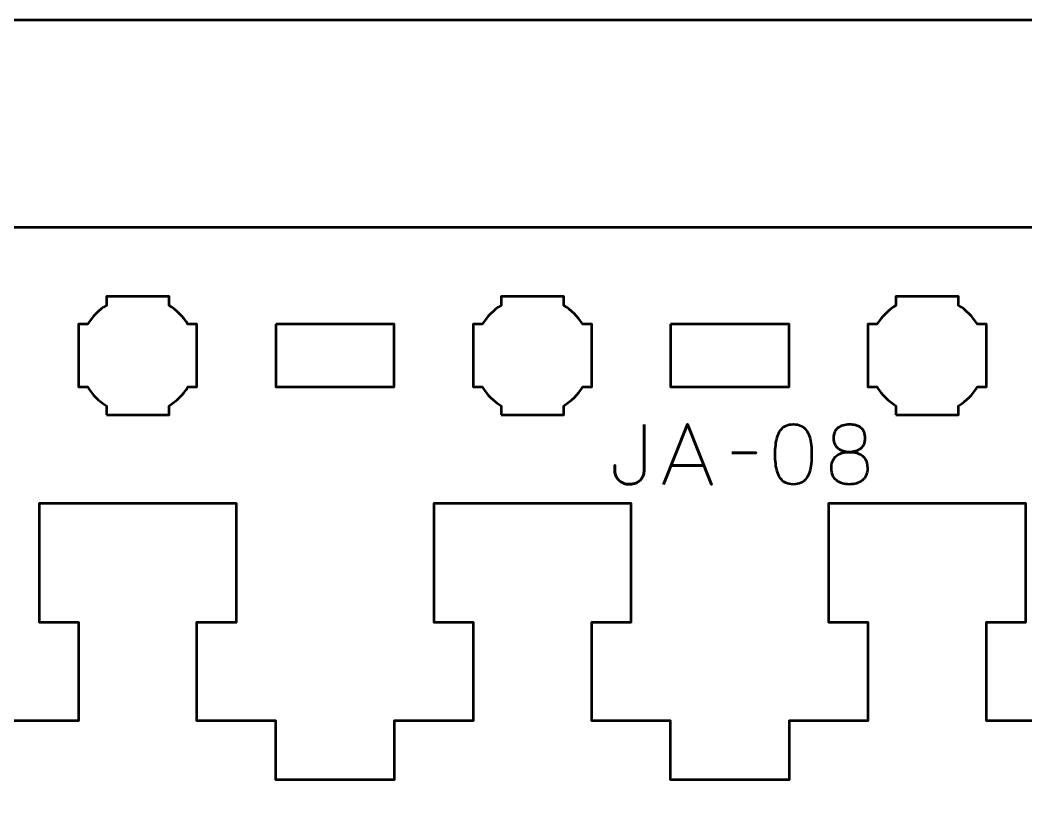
# Model space of a CAD drawing. Header units: centimetres. Extents: x -21 to 0, y -29.7 to 0.
# Drawn here: x -15.7 to -10.6, y -3.92 to 0 of the extents above; entities that cross this region are included whole.
import ezdxf

# ---------------------------------------------------------------- set-up
doc = ezdxf.new("R2010")
doc.units = ezdxf.units.CM
doc.header["$MEASUREMENT"] = 0
doc.layers.add('Layer 1', color=7, linetype='Continuous')

msp = doc.modelspace()

# ---------------------------------------------------------------- linework, layer by layer
at = {"layer": 'Layer 1', "color": 1, "lineweight": 53}
msp.add_open_spline([(-21.00003, -29.19995), (-21.00003, -29.19995), (-21.00003, -0.49992), (-21.00003, -0.49992), (-21.00003, -0.49992), (-21.00003, -0.22295), (-20.77694, 0.00004), (-20.49994, 0.00004), (-20.49994, 0.00004), (-20.49994, 0.00004), (-0.50008, 0.00004), (-0.50008, 0.00004), (-0.50008, 0.00004), (-0.22294, 0.00004), (0.00002, -0.22295), (0.00002, -0.49992), (0.00002, -0.49992), (0.00002, -0.49992), (0.00002, -29.19995), (0.00002, -29.19995), (0.00002, -29.19995), (0.00002, -29.47695), (-0.22294, -29.70004), (-0.50008, -29.70004), (-0.50008, -29.70004), (-0.50008, -29.70004), (-20.49994, -29.70004), (-20.49994, -29.70004), (-20.49994, -29.70004), (-20.77694, -29.70004), (-21.00003, -29.47695), (-21.00003, -29.19995)], degree=3, knots=[0, 0, 0, 0, 0.125, 0.125, 0.125, 0.125, 0.25, 0.25, 0.25, 0.25, 0.375, 0.375, 0.375, 0.375, 0.5, 0.5, 0.5, 0.5, 0.625, 0.625, 0.625, 0.625, 0.75, 0.75, 0.75, 0.75, 0.875, 0.875, 0.875, 0.875, 1, 1, 1, 1], dxfattribs=at)
at = {"layer": 'Layer 1', "color": 3, "lineweight": 53}
msp.add_open_spline([(-4.6, -2.45), (-4.6, -2.45), (-4.6, -3.04999), (-4.6, -3.04999), (-4.6, -3.04999), (-4.6, -3.04999), (-4.8, -3.05), (-4.8, -3.05), (-4.8, -3.05), (-4.8, -3.05), (-4.8, -3.55), (-4.8, -3.55), (-4.8, -3.55), (-4.8, -3.55), (-4.4, -3.55), (-4.4, -3.55), (-4.4, -3.55), (-4.4, -3.55), (-4.4, -3.85), (-4.4, -3.85), (-4.4, -3.85), (-4.4, -3.85), (-3.8, -3.85), (-3.8, -3.85), (-3.8, -3.85), (-3.8, -3.18626), (-3.8, -2.5225), (-3.8, -1.85874), (-3.8, -1.85874), (-3.8, -1.85874), (-4.4, -1.85874), (-4.4, -1.85874), (-4.4, -1.85874), (-4.4, -1.85874), (-4.40011, -1.54124), (-4.40011, -1.54124), (-4.40011, -1.54124), (-4.40011, -1.54124), (-3.80011, -1.54124), (-3.80011, -1.54124), (-3.80011, -1.54124), (-3.80478, -1.26919), (-4.02684, -1.04999), (-4.3, -1.04999), (-4.3, -1.04999), (-4.3, -1.04999), (-19.90011, -1.05), (-19.90011, -1.05), (-19.90011, -1.05), (-20.17327, -1.05), (-20.39533, -1.2692), (-20.4, -1.54125), (-20.4, -1.54125), (-20.4, -1.54125), (-19.8, -1.54125), (-19.8, -1.54125), (-19.8, -1.54125), (-19.8, -1.54125), (-19.8, -1.85875), (-19.8, -1.85875), (-19.8, -1.85875), (-19.8, -1.85875), (-20.4, -1.85875), (-20.4, -1.85875), (-20.4, -1.85875), (-20.4, -1.85875), (-20.4, -3.85), (-20.4, -3.85), (-20.4, -3.85), (-20.4, -3.85), (-19.8, -3.85), (-19.8, -3.85), (-19.8, -3.85), (-19.8, -3.85), (-19.8, -3.55), (-19.8, -3.55), (-19.8, -3.55), (-19.8, -3.55), (-19.4, -3.55001), (-19.4, -3.55001), (-19.4, -3.55001), (-19.4, -3.55001), (-19.4, -3.05), (-19.4, -3.05), (-19.4, -3.05), (-19.4, -3.05), (-19.6, -3.04999), (-19.6, -3.04999), (-19.6, -3.04999), (-19.6, -3.04999), (-19.6, -2.45), (-19.6, -2.45), (-19.6, -2.45), (-19.21667, -2.45), (-18.98333, -2.45), (-18.6, -2.45), (-18.6, -2.45), (-18.6, -2.45), (-18.6, -3.04999), (-18.6, -3.04999), (-18.6, -3.04999), (-18.6, -3.04999), (-18.8, -3.05), (-18.8, -3.05), (-18.8, -3.05), (-18.8, -3.05), (-18.8, -3.55), (-18.8, -3.55), (-18.8, -3.55), (-18.8, -3.55), (-18.4, -3.55), (-18.4, -3.55), (-18.4, -3.55), (-18.4, -3.55), (-18.4, -3.85), (-18.4, -3.85), (-18.4, -3.85), (-18.4, -3.85), (-17.8, -3.85), (-17.8, -3.85), (-17.8, -3.85), (-17.8, -3.85), (-17.8, -3.55), (-17.8, -3.55), (-17.8, -3.55), (-17.8, -3.55), (-17.4, -3.55001), (-17.4, -3.55001), (-17.4, -3.55001), (-17.4, -3.55001), (-17.4, -3.05), (-17.4, -3.05), (-17.4, -3.05), (-17.4, -3.05), (-17.6, -3.04999), (-17.6, -3.04999), (-17.6, -3.04999), (-17.6, -3.04999), (-17.6, -2.45), (-17.6, -2.45), (-17.6, -2.45), (-17.21667, -2.45), (-16.98333, -2.45), (-16.6, -2.45), (-16.6, -2.45), (-16.6, -2.45), (-16.6, -3.04999), (-16.6, -3.04999), (-16.6, -3.04999), (-16.6, -3.04999), (-16.8, -3.05), (-16.8, -3.05), (-16.8, -3.05), (-16.8, -3.05), (-16.8, -3.55), (-16.8, -3.55), (-16.8, -3.55), (-16.8, -3.55), (-16.4, -3.55), (-16.4, -3.55), (-16.4, -3.55), (-16.4, -3.55), (-16.4, -3.85), (-16.4, -3.85), (-16.4, -3.85), (-16.4, -3.85), (-15.8, -3.85), (-15.8, -3.85), (-15.8, -3.85), (-15.8, -3.85), (-15.8, -3.55), (-15.8, -3.55), (-15.8, -3.55), (-15.8, -3.55), (-15.4, -3.55001), (-15.4, -3.55001), (-15.4, -3.55001), (-15.4, -3.55001), (-15.4, -3.05), (-15.4, -3.05), (-15.4, -3.05), (-15.4, -3.05), (-15.6, -3.04999), (-15.6, -3.04999), (-15.6, -3.04999), (-15.6, -3.04999), (-15.6, -2.45), (-15.6, -2.45), (-15.6, -2.45), (-15.21667, -2.45), (-14.98333, -2.45), (-14.6, -2.45), (-14.6, -2.45), (-14.6, -2.45), (-14.6, -3.04999), (-14.6, -3.04999), (-14.6, -3.04999), (-14.6, -3.04999), (-14.8, -3.05), (-14.8, -3.05), (-14.8, -3.05), (-14.8, -3.05), (-14.8, -3.55), (-14.8, -3.55), (-14.8, -3.55), (-14.8, -3.55), (-14.4, -3.55), (-14.4, -3.55), (-14.4, -3.55), (-14.4, -3.55), (-14.4, -3.85), (-14.4, -3.85), (-14.4, -3.85), (-14.4, -3.85), (-13.8, -3.85), (-13.8, -3.85), (-13.8, -3.85), (-13.8, -3.85), (-13.8, -3.55), (-13.8, -3.55), (-13.8, -3.55), (-13.8, -3.55), (-13.4, -3.55001), (-13.4, -3.55001), (-13.4, -3.55001), (-13.4, -3.55001), (-13.4, -3.05), (-13.4, -3.05), (-13.4, -3.05), (-13.4, -3.05), (-13.6, -3.04999), (-13.6, -3.04999), (-13.6, -3.04999), (-13.6, -3.04999), (-13.6, -2.45), (-13.6, -2.45), (-13.6, -2.45), (-13.21667, -2.45), (-12.98333, -2.45), (-12.6, -2.45), (-12.6, -2.45), (-12.6, -2.45), (-12.6, -3.04999), (-12.6, -3.04999), (-12.6, -3.04999), (-12.6, -3.04999), (-12.8, -3.05), (-12.8, -3.05), (-12.8, -3.05), (-12.8, -3.05), (-12.8, -3.55), (-12.8, -3.55), (-12.8, -3.55), (-12.8, -3.55), (-12.4, -3.55), (-12.4, -3.55), (-12.4, -3.55), (-12.4, -3.55), (-12.4, -3.85), (-12.4, -3.85), (-12.4, -3.85), (-12.4, -3.85), (-11.8, -3.85), (-11.8, -3.85), (-11.8, -3.85), (-11.8, -3.85), (-11.8, -3.55), (-11.8, -3.55), (-11.8, -3.55), (-11.8, -3.55), (-11.4, -3.55001), (-11.4, -3.55001), (-11.4, -3.55001), (-11.4, -3.55001), (-11.4, -3.05), (-11.4, -3.05), (-11.4, -3.05), (-11.4, -3.05), (-11.6, -3.04999), (-11.6, -3.04999), (-11.6, -3.04999), (-11.6, -3.04999), (-11.6, -2.45), (-11.6, -2.45), (-11.6, -2.45), (-11.21667, -2.45), (-10.98333, -2.45), (-10.6, -2.45), (-10.6, -2.45), (-10.6, -2.45), (-10.6, -3.04999), (-10.6, -3.04999), (-10.6, -3.04999), (-10.6, -3.04999), (-10.8, -3.05), (-10.8, -3.05), (-10.8, -3.05), (-10.8, -3.05), (-10.8, -3.55), (-10.8, -3.55), (-10.8, -3.55), (-10.8, -3.55), (-10.4, -3.55), (-10.4, -3.55), (-10.4, -3.55), (-10.4, -3.55), (-10.4, -3.85), (-10.4, -3.85), (-10.4, -3.85), (-10.4, -3.85), (-9.8, -3.85), (-9.8, -3.85), (-9.8, -3.85), (-9.8, -3.85), (-9.8, -3.55), (-9.8, -3.55), (-9.8, -3.55), (-9.8, -3.55), (-9.4, -3.55001), (-9.4, -3.55001), (-9.4, -3.55001), (-9.4, -3.55001), (-9.4, -3.05), (-9.4, -3.05), (-9.4, -3.05), (-9.4, -3.05), (-9.6, -3.04999), (-9.6, -3.04999), (-9.6, -3.04999), (-9.6, -3.04999), (-9.6, -2.45), (-9.6, -2.45), (-9.6, -2.45), (-9.21667, -2.45), (-8.98333, -2.45), (-8.6, -2.45), (-8.6, -2.45), (-8.6, -2.45), (-8.6, -3.04999), (-8.6, -3.04999), (-8.6, -3.04999), (-8.6, -3.04999), (-8.8, -3.05), (-8.8, -3.05), (-8.8, -3.05), (-8.8, -3.05), (-8.8, -3.55), (-8.8, -3.55), (-8.8, -3.55), (-8.8, -3.55), (-8.4, -3.55), (-8.4, -3.55), (-8.4, -3.55), (-8.4, -3.55), (-8.4, -3.85), (-8.4, -3.85), (-8.4, -3.85), (-8.4, -3.85), (-7.8, -3.85), (-7.8, -3.85), (-7.8, -3.85), (-7.8, -3.85), (-7.8, -3.55), (-7.8, -3.55), (-7.8, -3.55), (-7.8, -3.55), (-7.4, -3.55001), (-7.4, -3.55001), (-7.4, -3.55001), (-7.4, -3.55001), (-7.4, -3.05), (-7.4, -3.05), (-7.4, -3.05), (-7.4, -3.05), (-7.6, -3.04999), (-7.6, -3.04999), (-7.6, -3.04999), (-7.6, -3.04999), (-7.6, -2.45), (-7.6, -2.45), (-7.6, -2.45), (-7.21667, -2.45), (-6.98333, -2.45), (-6.6, -2.45), (-6.6, -2.45), (-6.6, -2.45), (-6.6, -3.04999), (-6.6, -3.04999), (-6.6, -3.04999), (-6.6, -3.04999), (-6.8, -3.05), (-6.8, -3.05), (-6.8, -3.05), (-6.8, -3.05), (-6.8, -3.55), (-6.8, -3.55), (-6.8, -3.55), (-6.8, -3.55), (-6.4, -3.55), (-6.4, -3.55), (-6.4, -3.55), (-6.4, -3.55), (-6.4, -3.85), (-6.4, -3.85), (-6.4, -3.85), (-6.4, -3.85), (-5.8, -3.85), (-5.8, -3.85), (-5.8, -3.85), (-5.8, -3.85), (-5.8, -3.55), (-5.8, -3.55), (-5.8, -3.55), (-5.8, -3.55), (-5.4, -3.55001), (-5.4, -3.55001), (-5.4, -3.55001), (-5.4, -3.55001), (-5.4, -3.05), (-5.4, -3.05), (-5.4, -3.05), (-5.4, -3.05), (-5.6, -3.04999), (-5.6, -3.04999), (-5.6, -3.04999), (-5.6, -3.04999), (-5.6, -2.45), (-5.6, -2.45), (-5.6, -2.45), (-5.21667, -2.45), (-4.98333, -2.45), (-4.6, -2.45)], degree=3, knots=[0, 0, 0, 0, 0.0092593, 0.0092593, 0.0092593, 0.0092593, 0.0185185, 0.0185185, 0.0185185, 0.0185185, 0.0277778, 0.0277778, 0.0277778, 0.0277778, 0.037037, 0.037037, 0.037037, 0.037037, 0.0462963, 0.0462963, 0.0462963, 0.0462963, 0.0555556, 0.0555556, 0.0555556, 0.0555556, 0.0648148, 0.0648148, 0.0648148, 0.0648148, 0.0740741, 0.0740741, 0.0740741, 0.0740741, 0.0833333, 0.0833333, 0.0833333, 0.0833333, 0.0925926, 0.0925926, 0.0925926, 0.0925926, 0.1018519, 0.1018519, 0.1018519, 0.1018519, 0.1111111, 0.1111111, 0.1111111, 0.1111111, 0.1203704, 0.1203704, 0.1203704, 0.1203704, 0.1296296, 0.1296296, 0.1296296, 0.1296296, 0.1388889, 0.1388889, 0.1388889, 0.1388889, 0.1481481, 0.1481481, 0.1481481, 0.1481481, 0.1574074, 0.1574074, 0.1574074, 0.1574074, 0.1666667, 0.1666667, 0.1666667, 0.1666667, 0.1759259, 0.1759259, 0.1759259, 0.1759259, 0.1851852, 0.1851852, 0.1851852, 0.1851852, 0.1944444, 0.1944444, 0.1944444, 0.1944444, 0.2037037, 0.2037037, 0.2037037, 0.2037037, 0.212963, 0.212963, 0.212963, 0.212963, 0.2222222, 0.2222222, 0.2222222, 0.2222222, 0.2314815, 0.2314815, 0.2314815, 0.2314815, 0.2407407, 0.2407407, 0.2407407, 0.2407407, 0.25, 0.25, 0.25, 0.25, 0.2592593, 0.2592593, 0.2592593, 0.2592593, 0.2685185, 0.2685185, 0.2685185, 0.2685185, 0.2777778, 0.2777778, 0.2777778, 0.2777778, 0.287037, 0.287037, 0.287037, 0.287037, 0.2962963, 0.2962963, 0.2962963, 0.2962963, 0.3055556, 0.3055556, 0.3055556, 0.3055556, 0.3148148, 0.3148148, 0.3148148, 0.3148148, 0.3240741, 0.3240741, 0.3240741, 0.3240741, 0.3333333, 0.3333333, 0.3333333, 0.3333333, 0.3425926, 0.3425926, 0.3425926, 0.3425926, 0.3518519, 0.3518519, 0.3518519, 0.3518519, 0.3611111, 0.3611111, 0.3611111, 0.3611111, 0.3703704, 0.3703704, 0.3703704, 0.3703704, 0.3796296, 0.3796296, 0.3796296, 0.3796296, 0.3888889, 0.3888889, 0.3888889, 0.3888889, 0.3981481, 0.3981481, 0.3981481, 0.3981481, 0.4074074, 0.4074074, 0.4074074, 0.4074074, 0.4166667, 0.4166667, 0.4166667, 0.4166667, 0.4259259, 0.4259259, 0.4259259, 0.4259259, 0.4351852, 0.4351852, 0.4351852, 0.4351852, 0.4444444, 0.4444444, 0.4444444, 0.4444444, 0.4537037, 0.4537037, 0.4537037, 0.4537037, 0.462963, 0.462963, 0.462963, 0.462963, 0.4722222, 0.4722222, 0.4722222, 0.4722222, 0.4814815, 0.4814815, 0.4814815, 0.4814815, 0.4907407, 0.4907407, 0.4907407, 0.4907407, 0.5, 0.5, 0.5, 0.5, 0.5092593, 0.5092593, 0.5092593, 0.5092593, 0.5185185, 0.5185185, 0.5185185, 0.5185185, 0.5277778, 0.5277778, 0.5277778, 0.5277778, 0.537037, 0.537037, 0.537037, 0.537037, 0.5462963, 0.5462963, 0.5462963, 0.5462963, 0.5555556, 0.5555556, 0.5555556, 0.5555556, 0.5648148, 0.5648148, 0.5648148, 0.5648148, 0.5740741, 0.5740741, 0.5740741, 0.5740741, 0.5833333, 0.5833333, 0.5833333, 0.5833333, 0.5925926, 0.5925926, 0.5925926, 0.5925926, 0.6018519, 0.6018519, 0.6018519, 0.6018519, 0.6111111, 0.6111111, 0.6111111, 0.6111111, 0.6203704, 0.6203704, 0.6203704, 0.6203704, 0.6296296, 0.6296296, 0.6296296, 0.6296296, 0.6388889, 0.6388889, 0.6388889, 0.6388889, 0.6481481, 0.6481481, 0.6481481, 0.6481481, 0.6574074, 0.6574074, 0.6574074, 0.6574074, 0.6666667, 0.6666667, 0.6666667, 0.6666667, 0.6759259, 0.6759259, 0.6759259, 0.6759259, 0.6851852, 0.6851852, 0.6851852, 0.6851852, 0.6944444, 0.6944444, 0.6944444, 0.6944444, 0.7037037, 0.7037037, 0.7037037, 0.7037037, 0.712963, 0.712963, 0.712963, 0.712963, 0.7222222, 0.7222222, 0.7222222, 0.7222222, 0.7314815, 0.7314815, 0.7314815, 0.7314815, 0.7407407, 0.7407407, 0.7407407, 0.7407407, 0.75, 0.75, 0.75, 0.75, 0.7592593, 0.7592593, 0.7592593, 0.7592593, 0.7685185, 0.7685185, 0.7685185, 0.7685185, 0.7777778, 0.7777778, 0.7777778, 0.7777778, 0.787037, 0.787037, 0.787037, 0.787037, 0.7962963, 0.7962963, 0.7962963, 0.7962963, 0.8055556, 0.8055556, 0.8055556, 0.8055556, 0.8148148, 0.8148148, 0.8148148, 0.8148148, 0.8240741, 0.8240741, 0.8240741, 0.8240741, 0.8333333, 0.8333333, 0.8333333, 0.8333333, 0.8425926, 0.8425926, 0.8425926, 0.8425926, 0.8518519, 0.8518519, 0.8518519, 0.8518519, 0.8611111, 0.8611111, 0.8611111, 0.8611111, 0.8703704, 0.8703704, 0.8703704, 0.8703704, 0.8796296, 0.8796296, 0.8796296, 0.8796296, 0.8888889, 0.8888889, 0.8888889, 0.8888889, 0.8981481, 0.8981481, 0.8981481, 0.8981481, 0.9074074, 0.9074074, 0.9074074, 0.9074074, 0.9166667, 0.9166667, 0.9166667, 0.9166667, 0.9259259, 0.9259259, 0.9259259, 0.9259259, 0.9351852, 0.9351852, 0.9351852, 0.9351852, 0.9444444, 0.9444444, 0.9444444, 0.9444444, 0.9537037, 0.9537037, 0.9537037, 0.9537037, 0.962963, 0.962963, 0.962963, 0.962963, 0.9722222, 0.9722222, 0.9722222, 0.9722222, 0.9814815, 0.9814815, 0.9814815, 0.9814815, 0.9907407, 0.9907407, 0.9907407, 0.9907407, 1, 1, 1, 1], dxfattribs=at)
at = {"layer": 'Layer 1', "lineweight": 53}
for points, knots in [([(-15.25875, -2), (-15.25875, -2), (-15.25875, -1.95456), (-15.25875, -1.95456), (-15.25875, -1.95456), (-15.29751, -1.93033), (-15.33033, -1.8975), (-15.35456, -1.85875), (-15.35456, -1.85875), (-15.35456, -1.85875), (-15.4, -1.85875), (-15.4, -1.85875), (-15.4, -1.85875), (-15.4, -1.85875), (-15.4, -1.7), (-15.4, -1.7), (-15.4, -1.7), (-15.4, -1.7), (-15.4, -1.54125), (-15.4, -1.54125), (-15.4, -1.54125), (-15.4, -1.54125), (-15.35456, -1.54125), (-15.35456, -1.54125), (-15.35456, -1.54125), (-15.33033, -1.5025), (-15.29751, -1.46967), (-15.25875, -1.44544), (-15.25875, -1.44544), (-15.25875, -1.44544), (-15.25875, -1.4), (-15.25875, -1.4), (-15.25875, -1.4), (-15.25875, -1.4), (-15.1, -1.4), (-15.1, -1.4), (-15.1, -1.4), (-15.1, -1.4), (-14.94125, -1.4), (-14.94125, -1.4), (-14.94125, -1.4), (-14.94125, -1.4), (-14.94125, -1.44544), (-14.94125, -1.44544), (-14.94125, -1.44544), (-14.90249, -1.46967), (-14.86967, -1.5025), (-14.84544, -1.54125), (-14.84544, -1.54125), (-14.84544, -1.54125), (-14.8, -1.54125), (-14.8, -1.54125), (-14.8, -1.54125), (-14.8, -1.54125), (-14.8, -1.7), (-14.8, -1.7), (-14.8, -1.7), (-14.8, -1.7), (-14.8, -1.85875), (-14.8, -1.85875), (-14.8, -1.85875), (-14.8, -1.85875), (-14.84544, -1.85875), (-14.84544, -1.85875), (-14.84544, -1.85875), (-14.86967, -1.8975), (-14.90249, -1.93033), (-14.94125, -1.95456), (-14.94125, -1.95456), (-14.94125, -1.95456), (-14.94125, -2), (-14.94125, -2), (-14.94125, -2), (-14.94125, -2), (-15.1, -2), (-15.1, -2), (-15.1, -2), (-15.1, -2), (-15.25875, -2), (-15.25875, -2)], [0, 0, 0, 0, 0.05, 0.05, 0.05, 0.05, 0.1, 0.1, 0.1, 0.1, 0.15, 0.15, 0.15, 0.15, 0.2, 0.2, 0.2, 0.2, 0.25, 0.25, 0.25, 0.25, 0.3, 0.3, 0.3, 0.3, 0.35, 0.35, 0.35, 0.35, 0.4, 0.4, 0.4, 0.4, 0.45, 0.45, 0.45, 0.45, 0.5, 0.5, 0.5, 0.5, 0.55, 0.55, 0.55, 0.55, 0.6, 0.6, 0.6, 0.6, 0.65, 0.65, 0.65, 0.65, 0.7, 0.7, 0.7, 0.7, 0.75, 0.75, 0.75, 0.75, 0.8, 0.8, 0.8, 0.8, 0.85, 0.85, 0.85, 0.85, 0.9, 0.9, 0.9, 0.9, 0.95, 0.95, 0.95, 0.95, 1, 1, 1, 1]), ([(-13.25875, -2), (-13.25875, -2), (-13.25875, -1.95456), (-13.25875, -1.95456), (-13.25875, -1.95456), (-13.29751, -1.93033), (-13.33033, -1.8975), (-13.35456, -1.85875), (-13.35456, -1.85875), (-13.35456, -1.85875), (-13.4, -1.85875), (-13.4, -1.85875), (-13.4, -1.85875), (-13.4, -1.85875), (-13.4, -1.7), (-13.4, -1.7), (-13.4, -1.7), (-13.4, -1.7), (-13.4, -1.54125), (-13.4, -1.54125), (-13.4, -1.54125), (-13.4, -1.54125), (-13.35456, -1.54125), (-13.35456, -1.54125), (-13.35456, -1.54125), (-13.33033, -1.5025), (-13.29751, -1.46967), (-13.25875, -1.44544), (-13.25875, -1.44544), (-13.25875, -1.44544), (-13.25875, -1.4), (-13.25875, -1.4), (-13.25875, -1.4), (-13.25875, -1.4), (-13.1, -1.4), (-13.1, -1.4), (-13.1, -1.4), (-13.1, -1.4), (-12.94125, -1.4), (-12.94125, -1.4), (-12.94125, -1.4), (-12.94125, -1.4), (-12.94125, -1.44544), (-12.94125, -1.44544), (-12.94125, -1.44544), (-12.90249, -1.46967), (-12.86967, -1.5025), (-12.84544, -1.54125), (-12.84544, -1.54125), (-12.84544, -1.54125), (-12.8, -1.54125), (-12.8, -1.54125), (-12.8, -1.54125), (-12.8, -1.54125), (-12.8, -1.7), (-12.8, -1.7), (-12.8, -1.7), (-12.8, -1.7), (-12.8, -1.85875), (-12.8, -1.85875), (-12.8, -1.85875), (-12.8, -1.85875), (-12.84544, -1.85875), (-12.84544, -1.85875), (-12.84544, -1.85875), (-12.86967, -1.8975), (-12.90249, -1.93033), (-12.94125, -1.95456), (-12.94125, -1.95456), (-12.94125, -1.95456), (-12.94125, -2), (-12.94125, -2), (-12.94125, -2), (-12.94125, -2), (-13.1, -2), (-13.1, -2), (-13.1, -2), (-13.1, -2), (-13.25875, -2), (-13.25875, -2)], [0, 0, 0, 0, 0.05, 0.05, 0.05, 0.05, 0.1, 0.1, 0.1, 0.1, 0.15, 0.15, 0.15, 0.15, 0.2, 0.2, 0.2, 0.2, 0.25, 0.25, 0.25, 0.25, 0.3, 0.3, 0.3, 0.3, 0.35, 0.35, 0.35, 0.35, 0.4, 0.4, 0.4, 0.4, 0.45, 0.45, 0.45, 0.45, 0.5, 0.5, 0.5, 0.5, 0.55, 0.55, 0.55, 0.55, 0.6, 0.6, 0.6, 0.6, 0.65, 0.65, 0.65, 0.65, 0.7, 0.7, 0.7, 0.7, 0.75, 0.75, 0.75, 0.75, 0.8, 0.8, 0.8, 0.8, 0.85, 0.85, 0.85, 0.85, 0.9, 0.9, 0.9, 0.9, 0.95, 0.95, 0.95, 0.95, 1, 1, 1, 1]), ([(-11.25875, -2), (-11.25875, -2), (-11.25875, -1.95456), (-11.25875, -1.95456), (-11.25875, -1.95456), (-11.29751, -1.93033), (-11.33033, -1.8975), (-11.35456, -1.85875), (-11.35456, -1.85875), (-11.35456, -1.85875), (-11.4, -1.85875), (-11.4, -1.85875), (-11.4, -1.85875), (-11.4, -1.85875), (-11.4, -1.7), (-11.4, -1.7), (-11.4, -1.7), (-11.4, -1.7), (-11.4, -1.54125), (-11.4, -1.54125), (-11.4, -1.54125), (-11.4, -1.54125), (-11.35456, -1.54125), (-11.35456, -1.54125), (-11.35456, -1.54125), (-11.33033, -1.5025), (-11.29751, -1.46967), (-11.25875, -1.44544), (-11.25875, -1.44544), (-11.25875, -1.44544), (-11.25875, -1.4), (-11.25875, -1.4), (-11.25875, -1.4), (-11.25875, -1.4), (-11.1, -1.4), (-11.1, -1.4), (-11.1, -1.4), (-11.1, -1.4), (-10.94125, -1.4), (-10.94125, -1.4), (-10.94125, -1.4), (-10.94125, -1.4), (-10.94125, -1.44544), (-10.94125, -1.44544), (-10.94125, -1.44544), (-10.90249, -1.46967), (-10.86967, -1.5025), (-10.84544, -1.54125), (-10.84544, -1.54125), (-10.84544, -1.54125), (-10.8, -1.54125), (-10.8, -1.54125), (-10.8, -1.54125), (-10.8, -1.54125), (-10.8, -1.7), (-10.8, -1.7), (-10.8, -1.7), (-10.8, -1.7), (-10.8, -1.85875), (-10.8, -1.85875), (-10.8, -1.85875), (-10.8, -1.85875), (-10.84544, -1.85875), (-10.84544, -1.85875), (-10.84544, -1.85875), (-10.86967, -1.8975), (-10.90249, -1.93033), (-10.94125, -1.95456), (-10.94125, -1.95456), (-10.94125, -1.95456), (-10.94125, -2), (-10.94125, -2), (-10.94125, -2), (-10.94125, -2), (-11.1, -2), (-11.1, -2), (-11.1, -2), (-11.1, -2), (-11.25875, -2), (-11.25875, -2)], [0, 0, 0, 0, 0.05, 0.05, 0.05, 0.05, 0.1, 0.1, 0.1, 0.1, 0.15, 0.15, 0.15, 0.15, 0.2, 0.2, 0.2, 0.2, 0.25, 0.25, 0.25, 0.25, 0.3, 0.3, 0.3, 0.3, 0.35, 0.35, 0.35, 0.35, 0.4, 0.4, 0.4, 0.4, 0.45, 0.45, 0.45, 0.45, 0.5, 0.5, 0.5, 0.5, 0.55, 0.55, 0.55, 0.55, 0.6, 0.6, 0.6, 0.6, 0.65, 0.65, 0.65, 0.65, 0.7, 0.7, 0.7, 0.7, 0.75, 0.75, 0.75, 0.75, 0.8, 0.8, 0.8, 0.8, 0.85, 0.85, 0.85, 0.85, 0.9, 0.9, 0.9, 0.9, 0.95, 0.95, 0.95, 0.95, 1, 1, 1, 1]), ([(-14.4, -1.54125), (-14.4, -1.54125), (-13.8, -1.54125), (-13.8, -1.54125), (-13.8, -1.54125), (-13.8, -1.54125), (-13.8, -1.85875), (-13.8, -1.85875), (-13.8, -1.85875), (-13.8, -1.85875), (-14.4, -1.85875), (-14.4, -1.85875), (-14.4, -1.85875), (-14.4, -1.85875), (-14.4, -1.54125), (-14.4, -1.54125)], [0, 0, 0, 0, 0.25, 0.25, 0.25, 0.25, 0.5, 0.5, 0.5, 0.5, 0.75, 0.75, 0.75, 0.75, 1, 1, 1, 1]), ([(-12.4, -1.54125), (-12.4, -1.54125), (-11.8, -1.54125), (-11.8, -1.54125), (-11.8, -1.54125), (-11.8, -1.54125), (-11.8, -1.85875), (-11.8, -1.85875), (-11.8, -1.85875), (-11.8, -1.85875), (-12.4, -1.85875), (-12.4, -1.85875), (-12.4, -1.85875), (-12.4, -1.85875), (-12.4, -1.54125), (-12.4, -1.54125)], [0, 0, 0, 0, 0.25, 0.25, 0.25, 0.25, 0.5, 0.5, 0.5, 0.5, 0.75, 0.75, 0.75, 0.75, 1, 1, 1, 1])]:
    msp.add_open_spline(points, degree=3, knots=knots, dxfattribs=at)
at = {"layer": 'Layer 1', "color": 5, "lineweight": 53}
for points, knots in [([(-12.53437, -2.04908), (-12.53437, -2.04908), (-12.53479, -2.28615), (-12.53479, -2.28615), (-12.53479, -2.28615), (-12.53479, -2.29384), (-12.53642, -2.3016), (-12.53952, -2.30929), (-12.53952, -2.30929), (-12.5427, -2.31705), (-12.54735, -2.32411), (-12.55349, -2.3306), (-12.55349, -2.3306), (-12.5597, -2.33702), (-12.56725, -2.34224), (-12.57621, -2.34612), (-12.57621, -2.34612), (-12.58524, -2.35007), (-12.59554, -2.35205), (-12.60718, -2.35219), (-12.60718, -2.35219), (-12.61883, -2.35219), (-12.62934, -2.35028), (-12.63865, -2.34654), (-12.63865, -2.34654), (-12.64797, -2.34273), (-12.65594, -2.33765), (-12.6625, -2.33123), (-12.6625, -2.33123), (-12.66913, -2.32481), (-12.67414, -2.31776), (-12.67767, -2.30992), (-12.67767, -2.30992), (-12.6812, -2.30209), (-12.68296, -2.29419), (-12.68296, -2.28615), (-12.68296, -2.28615), (-12.68296, -2.28615), (-12.68296, -2.25482), (-12.68296, -2.25482), (-12.68296, -2.25482), (-12.68296, -2.25482), (-12.68296, -2.28615), (-12.68296, -2.28615), (-12.68296, -2.28615), (-12.68296, -2.29419), (-12.6812, -2.30209), (-12.67767, -2.30992), (-12.67767, -2.30992), (-12.67414, -2.31776), (-12.66913, -2.32481), (-12.6625, -2.33123), (-12.6625, -2.33123), (-12.65594, -2.33765), (-12.64797, -2.34273), (-12.63865, -2.34654), (-12.63865, -2.34654), (-12.62934, -2.35028), (-12.61883, -2.35219), (-12.60718, -2.35219), (-12.60718, -2.35219), (-12.59554, -2.35205), (-12.58524, -2.35007), (-12.57621, -2.34612), (-12.57621, -2.34612), (-12.56725, -2.34224), (-12.5597, -2.33702), (-12.55349, -2.3306), (-12.55349, -2.3306), (-12.54735, -2.32411), (-12.5427, -2.31705), (-12.53952, -2.30929), (-12.53952, -2.30929), (-12.53642, -2.3016), (-12.53479, -2.29384), (-12.53479, -2.28615), (-12.53479, -2.28615), (-12.53479, -2.28615), (-12.53437, -2.04908), (-12.53437, -2.04908)], [0, 0, 0, 0, 0.05, 0.05, 0.05, 0.05, 0.1, 0.1, 0.1, 0.1, 0.15, 0.15, 0.15, 0.15, 0.2, 0.2, 0.2, 0.2, 0.25, 0.25, 0.25, 0.25, 0.3, 0.3, 0.3, 0.3, 0.35, 0.35, 0.35, 0.35, 0.4, 0.4, 0.4, 0.4, 0.45, 0.45, 0.45, 0.45, 0.5, 0.5, 0.5, 0.5, 0.55, 0.55, 0.55, 0.55, 0.6, 0.6, 0.6, 0.6, 0.65, 0.65, 0.65, 0.65, 0.7, 0.7, 0.7, 0.7, 0.75, 0.75, 0.75, 0.75, 0.8, 0.8, 0.8, 0.8, 0.85, 0.85, 0.85, 0.85, 0.9, 0.9, 0.9, 0.9, 0.95, 0.95, 0.95, 0.95, 1, 1, 1, 1]), ([(-12.43616, -2.35261), (-12.43616, -2.35261), (-12.31509, -2.04739), (-12.31509, -2.04739), (-12.31509, -2.04739), (-12.31509, -2.04739), (-12.19359, -2.35261), (-12.19359, -2.35261), (-12.19359, -2.35261), (-12.19359, -2.35261), (-12.31509, -2.04739), (-12.31509, -2.04739), (-12.31509, -2.04739), (-12.31509, -2.04739), (-12.43616, -2.35261), (-12.43616, -2.35261)], [0, 0, 0, 0, 0.25, 0.25, 0.25, 0.25, 0.5, 0.5, 0.5, 0.5, 0.75, 0.75, 0.75, 0.75, 1, 1, 1, 1]), ([(-11.77788, -2.35261), (-11.76307, -2.35254), (-11.7503, -2.34993), (-11.73964, -2.34485), (-11.73964, -2.34485), (-11.72906, -2.33977), (-11.72024, -2.3325), (-11.71319, -2.32326), (-11.71319, -2.32326), (-11.7062, -2.31395), (-11.7007, -2.30294), (-11.69661, -2.29024), (-11.69661, -2.29024), (-11.69258, -2.27754), (-11.68969, -2.26364), (-11.68807, -2.2484), (-11.68807, -2.2484), (-11.68637, -2.23316), (-11.68553, -2.21714), (-11.6856, -2.20021), (-11.6856, -2.20021), (-11.68553, -2.18335), (-11.68637, -2.16733), (-11.68807, -2.15216), (-11.68807, -2.15216), (-11.68969, -2.13699), (-11.69258, -2.12302), (-11.69661, -2.11032), (-11.69661, -2.11032), (-11.7007, -2.09769), (-11.7062, -2.08669), (-11.71319, -2.0773), (-11.71319, -2.0773), (-11.72024, -2.06799), (-11.72906, -2.06072), (-11.73964, -2.05564), (-11.73964, -2.05564), (-11.7503, -2.05049), (-11.76307, -2.04788), (-11.77788, -2.04781), (-11.77788, -2.04781), (-11.7927, -2.04788), (-11.80547, -2.05049), (-11.81613, -2.05564), (-11.81613, -2.05564), (-11.82671, -2.06072), (-11.83553, -2.06799), (-11.84258, -2.0773), (-11.84258, -2.0773), (-11.84957, -2.08669), (-11.85507, -2.09769), (-11.85916, -2.11032), (-11.85916, -2.11032), (-11.86319, -2.12302), (-11.86608, -2.13699), (-11.8677, -2.15216), (-11.8677, -2.15216), (-11.86939, -2.16733), (-11.87024, -2.18335), (-11.87017, -2.20021), (-11.87017, -2.20021), (-11.87024, -2.21714), (-11.86939, -2.23316), (-11.8677, -2.2484), (-11.8677, -2.2484), (-11.86608, -2.26364), (-11.86319, -2.27754), (-11.85916, -2.29024), (-11.85916, -2.29024), (-11.85507, -2.30294), (-11.84957, -2.31395), (-11.84258, -2.32326), (-11.84258, -2.32326), (-11.83553, -2.3325), (-11.82671, -2.33977), (-11.81613, -2.34485), (-11.81613, -2.34485), (-11.80547, -2.34993), (-11.7927, -2.35254), (-11.77788, -2.35261)], [0, 0, 0, 0, 0.05, 0.05, 0.05, 0.05, 0.1, 0.1, 0.1, 0.1, 0.15, 0.15, 0.15, 0.15, 0.2, 0.2, 0.2, 0.2, 0.25, 0.25, 0.25, 0.25, 0.3, 0.3, 0.3, 0.3, 0.35, 0.35, 0.35, 0.35, 0.4, 0.4, 0.4, 0.4, 0.45, 0.45, 0.45, 0.45, 0.5, 0.5, 0.5, 0.5, 0.55, 0.55, 0.55, 0.55, 0.6, 0.6, 0.6, 0.6, 0.65, 0.65, 0.65, 0.65, 0.7, 0.7, 0.7, 0.7, 0.75, 0.75, 0.75, 0.75, 0.8, 0.8, 0.8, 0.8, 0.85, 0.85, 0.85, 0.85, 0.9, 0.9, 0.9, 0.9, 0.95, 0.95, 0.95, 0.95, 1, 1, 1, 1]), ([(-11.77788, -2.35261), (-11.76307, -2.35254), (-11.7503, -2.34993), (-11.73964, -2.34485), (-11.73964, -2.34485), (-11.72906, -2.33977), (-11.72024, -2.3325), (-11.71319, -2.32326), (-11.71319, -2.32326), (-11.7062, -2.31395), (-11.7007, -2.30294), (-11.69661, -2.29024), (-11.69661, -2.29024), (-11.69258, -2.27754), (-11.68969, -2.26364), (-11.68807, -2.2484), (-11.68807, -2.2484), (-11.68637, -2.23316), (-11.68553, -2.21714), (-11.6856, -2.20021), (-11.6856, -2.20021), (-11.68553, -2.18335), (-11.68637, -2.16733), (-11.68807, -2.15216), (-11.68807, -2.15216), (-11.68969, -2.13699), (-11.69258, -2.12302), (-11.69661, -2.11032), (-11.69661, -2.11032), (-11.7007, -2.09769), (-11.7062, -2.08669), (-11.71319, -2.0773), (-11.71319, -2.0773), (-11.72024, -2.06799), (-11.72906, -2.06072), (-11.73964, -2.05564), (-11.73964, -2.05564), (-11.7503, -2.05049), (-11.76307, -2.04788), (-11.77788, -2.04781), (-11.77788, -2.04781), (-11.7927, -2.04788), (-11.80547, -2.05049), (-11.81613, -2.05564), (-11.81613, -2.05564), (-11.82671, -2.06072), (-11.83553, -2.06799), (-11.84258, -2.0773), (-11.84258, -2.0773), (-11.84957, -2.08669), (-11.85507, -2.09769), (-11.85916, -2.11032), (-11.85916, -2.11032), (-11.86319, -2.12302), (-11.86608, -2.13699), (-11.8677, -2.15216), (-11.8677, -2.15216), (-11.86939, -2.16733), (-11.87024, -2.18335), (-11.87017, -2.20021), (-11.87017, -2.20021), (-11.87024, -2.21714), (-11.86939, -2.23316), (-11.8677, -2.2484), (-11.8677, -2.2484), (-11.86608, -2.26364), (-11.86319, -2.27754), (-11.85916, -2.29024), (-11.85916, -2.29024), (-11.85507, -2.30294), (-11.84957, -2.31395), (-11.84258, -2.32326), (-11.84258, -2.32326), (-11.83553, -2.3325), (-11.82671, -2.33977), (-11.81613, -2.34485), (-11.81613, -2.34485), (-11.80547, -2.34993), (-11.7927, -2.35254), (-11.77788, -2.35261)], [0, 0, 0, 0, 0.05, 0.05, 0.05, 0.05, 0.1, 0.1, 0.1, 0.1, 0.15, 0.15, 0.15, 0.15, 0.2, 0.2, 0.2, 0.2, 0.25, 0.25, 0.25, 0.25, 0.3, 0.3, 0.3, 0.3, 0.35, 0.35, 0.35, 0.35, 0.4, 0.4, 0.4, 0.4, 0.45, 0.45, 0.45, 0.45, 0.5, 0.5, 0.5, 0.5, 0.55, 0.55, 0.55, 0.55, 0.6, 0.6, 0.6, 0.6, 0.65, 0.65, 0.65, 0.65, 0.7, 0.7, 0.7, 0.7, 0.75, 0.75, 0.75, 0.75, 0.8, 0.8, 0.8, 0.8, 0.85, 0.85, 0.85, 0.85, 0.9, 0.9, 0.9, 0.9, 0.95, 0.95, 0.95, 0.95, 1, 1, 1, 1]), ([(-11.49425, -2.18878), (-11.48339, -2.18878), (-11.47323, -2.18751), (-11.4637, -2.18497), (-11.4637, -2.18497), (-11.45425, -2.18236), (-11.44592, -2.17827), (-11.43866, -2.17269), (-11.43866, -2.17269), (-11.43146, -2.16712), (-11.42582, -2.15985), (-11.42172, -2.15089), (-11.42172, -2.15089), (-11.41763, -2.142), (-11.41559, -2.13121), (-11.41552, -2.11851), (-11.41552, -2.11851), (-11.41559, -2.10581), (-11.41756, -2.09494), (-11.42144, -2.08591), (-11.42144, -2.08591), (-11.42532, -2.07688), (-11.43083, -2.06947), (-11.43788, -2.06376), (-11.43788, -2.06376), (-11.44494, -2.05811), (-11.45326, -2.05395), (-11.46286, -2.05134), (-11.46286, -2.05134), (-11.47238, -2.04873), (-11.4829, -2.0476), (-11.49425, -2.04781), (-11.49425, -2.04781), (-11.50561, -2.04795), (-11.51613, -2.04944), (-11.52565, -2.05205), (-11.52565, -2.05205), (-11.53525, -2.05473), (-11.54357, -2.05882), (-11.55063, -2.06439), (-11.55063, -2.06439), (-11.55768, -2.06997), (-11.56319, -2.07723), (-11.56707, -2.08612), (-11.56707, -2.08612), (-11.57095, -2.09508), (-11.57292, -2.10581), (-11.57299, -2.11851), (-11.57299, -2.11851), (-11.57292, -2.13121), (-11.57088, -2.142), (-11.56678, -2.15089), (-11.56678, -2.15089), (-11.56269, -2.15985), (-11.55705, -2.16712), (-11.54978, -2.17269), (-11.54978, -2.17269), (-11.54258, -2.17827), (-11.53426, -2.18236), (-11.5248, -2.18497), (-11.5248, -2.18497), (-11.51528, -2.18751), (-11.50512, -2.18878), (-11.49425, -2.18878)], [0, 0, 0, 0, 0.0625, 0.0625, 0.0625, 0.0625, 0.125, 0.125, 0.125, 0.125, 0.1875, 0.1875, 0.1875, 0.1875, 0.25, 0.25, 0.25, 0.25, 0.3125, 0.3125, 0.3125, 0.3125, 0.375, 0.375, 0.375, 0.375, 0.4375, 0.4375, 0.4375, 0.4375, 0.5, 0.5, 0.5, 0.5, 0.5625, 0.5625, 0.5625, 0.5625, 0.625, 0.625, 0.625, 0.625, 0.6875, 0.6875, 0.6875, 0.6875, 0.75, 0.75, 0.75, 0.75, 0.8125, 0.8125, 0.8125, 0.8125, 0.875, 0.875, 0.875, 0.875, 0.9375, 0.9375, 0.9375, 0.9375, 1, 1, 1, 1]), ([(-11.49425, -2.18878), (-11.48339, -2.18878), (-11.47323, -2.18751), (-11.4637, -2.18497), (-11.4637, -2.18497), (-11.45425, -2.18236), (-11.44592, -2.17827), (-11.43866, -2.17269), (-11.43866, -2.17269), (-11.43146, -2.16712), (-11.42582, -2.15985), (-11.42172, -2.15089), (-11.42172, -2.15089), (-11.41763, -2.142), (-11.41559, -2.13121), (-11.41552, -2.11851), (-11.41552, -2.11851), (-11.41559, -2.10581), (-11.41756, -2.09494), (-11.42144, -2.08591), (-11.42144, -2.08591), (-11.42532, -2.07688), (-11.43083, -2.06947), (-11.43788, -2.06376), (-11.43788, -2.06376), (-11.44494, -2.05811), (-11.45326, -2.05395), (-11.46286, -2.05134), (-11.46286, -2.05134), (-11.47238, -2.04873), (-11.4829, -2.0476), (-11.49425, -2.04781), (-11.49425, -2.04781), (-11.50561, -2.04795), (-11.51613, -2.04944), (-11.52565, -2.05205), (-11.52565, -2.05205), (-11.53525, -2.05473), (-11.54357, -2.05882), (-11.55063, -2.06439), (-11.55063, -2.06439), (-11.55768, -2.06997), (-11.56319, -2.07723), (-11.56707, -2.08612), (-11.56707, -2.08612), (-11.57095, -2.09508), (-11.57292, -2.10581), (-11.57299, -2.11851), (-11.57299, -2.11851), (-11.57292, -2.13121), (-11.57088, -2.142), (-11.56678, -2.15089), (-11.56678, -2.15089), (-11.56269, -2.15985), (-11.55705, -2.16712), (-11.54978, -2.17269), (-11.54978, -2.17269), (-11.54258, -2.17827), (-11.53426, -2.18236), (-11.5248, -2.18497), (-11.5248, -2.18497), (-11.51528, -2.18751), (-11.50512, -2.18878), (-11.49425, -2.18878)], [0, 0, 0, 0, 0.0625, 0.0625, 0.0625, 0.0625, 0.125, 0.125, 0.125, 0.125, 0.1875, 0.1875, 0.1875, 0.1875, 0.25, 0.25, 0.25, 0.25, 0.3125, 0.3125, 0.3125, 0.3125, 0.375, 0.375, 0.375, 0.375, 0.4375, 0.4375, 0.4375, 0.4375, 0.5, 0.5, 0.5, 0.5, 0.5625, 0.5625, 0.5625, 0.5625, 0.625, 0.625, 0.625, 0.625, 0.6875, 0.6875, 0.6875, 0.6875, 0.75, 0.75, 0.75, 0.75, 0.8125, 0.8125, 0.8125, 0.8125, 0.875, 0.875, 0.875, 0.875, 0.9375, 0.9375, 0.9375, 0.9375, 1, 1, 1, 1]), ([(-11.49425, -2.35261), (-11.48155, -2.35261), (-11.4697, -2.35113), (-11.45869, -2.34802), (-11.45869, -2.34802), (-11.44769, -2.34492), (-11.43802, -2.34005), (-11.42963, -2.33342), (-11.42963, -2.33342), (-11.4213, -2.32686), (-11.41474, -2.31839), (-11.41001, -2.30795), (-11.41001, -2.30795), (-11.40528, -2.29758), (-11.40289, -2.28509), (-11.40282, -2.27048), (-11.40282, -2.27048), (-11.40296, -2.25108), (-11.40677, -2.23535), (-11.41432, -2.22335), (-11.41432, -2.22335), (-11.42186, -2.21129), (-11.43245, -2.20254), (-11.44607, -2.19697), (-11.44607, -2.19697), (-11.45975, -2.19146), (-11.47577, -2.18871), (-11.49425, -2.18878), (-11.49425, -2.18878), (-11.51267, -2.18871), (-11.52876, -2.19146), (-11.5423, -2.19697), (-11.5423, -2.19697), (-11.55592, -2.20254), (-11.56643, -2.21129), (-11.57391, -2.22335), (-11.57391, -2.22335), (-11.58139, -2.23535), (-11.5852, -2.25108), (-11.58527, -2.27048), (-11.58527, -2.27048), (-11.5852, -2.28509), (-11.5828, -2.29758), (-11.57807, -2.30795), (-11.57807, -2.30795), (-11.57335, -2.31839), (-11.56686, -2.32686), (-11.55846, -2.33342), (-11.55846, -2.33342), (-11.55013, -2.34005), (-11.54054, -2.34492), (-11.52953, -2.34802), (-11.52953, -2.34802), (-11.5186, -2.35113), (-11.50681, -2.35261), (-11.49425, -2.35261)], [0, 0, 0, 0, 0.0714286, 0.0714286, 0.0714286, 0.0714286, 0.1428571, 0.1428571, 0.1428571, 0.1428571, 0.2142857, 0.2142857, 0.2142857, 0.2142857, 0.2857143, 0.2857143, 0.2857143, 0.2857143, 0.3571429, 0.3571429, 0.3571429, 0.3571429, 0.4285714, 0.4285714, 0.4285714, 0.4285714, 0.5, 0.5, 0.5, 0.5, 0.5714286, 0.5714286, 0.5714286, 0.5714286, 0.6428571, 0.6428571, 0.6428571, 0.6428571, 0.7142857, 0.7142857, 0.7142857, 0.7142857, 0.7857143, 0.7857143, 0.7857143, 0.7857143, 0.8571429, 0.8571429, 0.8571429, 0.8571429, 0.9285714, 0.9285714, 0.9285714, 0.9285714, 1, 1, 1, 1]), ([(-11.49425, -2.35261), (-11.48155, -2.35261), (-11.4697, -2.35113), (-11.45869, -2.34802), (-11.45869, -2.34802), (-11.44769, -2.34492), (-11.43802, -2.34005), (-11.42963, -2.33342), (-11.42963, -2.33342), (-11.4213, -2.32686), (-11.41474, -2.31839), (-11.41001, -2.30795), (-11.41001, -2.30795), (-11.40528, -2.29758), (-11.40289, -2.28509), (-11.40282, -2.27048), (-11.40282, -2.27048), (-11.40296, -2.25108), (-11.40677, -2.23535), (-11.41432, -2.22335), (-11.41432, -2.22335), (-11.42186, -2.21129), (-11.43245, -2.20254), (-11.44607, -2.19697), (-11.44607, -2.19697), (-11.45975, -2.19146), (-11.47577, -2.18871), (-11.49425, -2.18878), (-11.49425, -2.18878), (-11.51267, -2.18871), (-11.52876, -2.19146), (-11.5423, -2.19697), (-11.5423, -2.19697), (-11.55592, -2.20254), (-11.56643, -2.21129), (-11.57391, -2.22335), (-11.57391, -2.22335), (-11.58139, -2.23535), (-11.5852, -2.25108), (-11.58527, -2.27048), (-11.58527, -2.27048), (-11.5852, -2.28509), (-11.5828, -2.29758), (-11.57807, -2.30795), (-11.57807, -2.30795), (-11.57335, -2.31839), (-11.56686, -2.32686), (-11.55846, -2.33342), (-11.55846, -2.33342), (-11.55013, -2.34005), (-11.54054, -2.34492), (-11.52953, -2.34802), (-11.52953, -2.34802), (-11.5186, -2.35113), (-11.50681, -2.35261), (-11.49425, -2.35261)], [0, 0, 0, 0, 0.0714286, 0.0714286, 0.0714286, 0.0714286, 0.1428571, 0.1428571, 0.1428571, 0.1428571, 0.2142857, 0.2142857, 0.2142857, 0.2142857, 0.2857143, 0.2857143, 0.2857143, 0.2857143, 0.3571429, 0.3571429, 0.3571429, 0.3571429, 0.4285714, 0.4285714, 0.4285714, 0.4285714, 0.5, 0.5, 0.5, 0.5, 0.5714286, 0.5714286, 0.5714286, 0.5714286, 0.6428571, 0.6428571, 0.6428571, 0.6428571, 0.7142857, 0.7142857, 0.7142857, 0.7142857, 0.7857143, 0.7857143, 0.7857143, 0.7857143, 0.8571429, 0.8571429, 0.8571429, 0.8571429, 0.9285714, 0.9285714, 0.9285714, 0.9285714, 1, 1, 1, 1]), ([(-12.0903, -2.19301), (-12.0903, -2.19301), (-11.96711, -2.19301), (-11.96711, -2.19301), (-11.96711, -2.19301), (-11.96711, -2.19301), (-12.0903, -2.19301), (-12.0903, -2.19301)], [0, 0, 0, 0, 0.5, 0.5, 0.5, 0.5, 1, 1, 1, 1]), ([(-12.39806, -2.25651), (-12.39806, -2.25651), (-12.23212, -2.25651), (-12.23212, -2.25651), (-12.23212, -2.25651), (-12.23212, -2.25651), (-12.39806, -2.25651), (-12.39806, -2.25651)], [0, 0, 0, 0, 0.5, 0.5, 0.5, 0.5, 1, 1, 1, 1])]:
    msp.add_open_spline(points, degree=3, knots=knots, dxfattribs=at)

doc.saveas('drawing.dxf')
